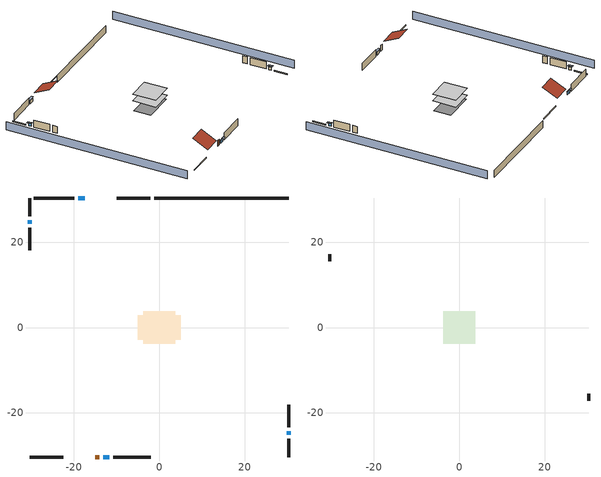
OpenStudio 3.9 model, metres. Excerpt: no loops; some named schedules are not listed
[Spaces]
conditioned space 1
 floor foundation (Slab1 construction): -5.06,-2.82 -5.06,2.82 5.06,2.82 5.06,-2.82 z-2.13
 floor adiabatic (AdiabaticFloorConstruction): -3.78,-3.78 -3.78,3.78 3.78,3.78 3.78,-3.78 z0.3
 wall outside (Wall1 construction): -19.85,30.31 -29.38,30.31 z0.3:2.74
 wall outside (Wall2 construction): 30.31,-23.32 30.31,-18.03 z0.3:2.74
 wall outside (Wall3 construction): -10.75,-30.31 -1.99,-30.31 z0.3:2.74
 wall outside (Wall4 construction): -30.31,23.32 -30.31,18.03 z0.3:2.74
 wall outside (RimJoist1 construction): -2.14,30.31 -9.94,30.31 z0.3:0.61
 wall outside (RimJoist2 construction): 30.31,-30.31 30.31,-25.98 z0.3:0.61
 wall outside (RimJoist3 construction): -30.31,-30.31 -22.5,-30.31 z0.3:0.61
 wall outside (RimJoist4 construction): -30.31,30.31 -30.31,25.98 z0.3:0.61
 wall outside (AdiabaticWallConstruction): -17.45,30.31 -18.92,30.31 / -13.16,-30.31 -11.68,-30.31 z0.3:1.31; 30.31,-25.05 30.31,-24.25 / -30.31,25.05 -30.31,24.25 z0.3:1.34
 wall outside (AdiabaticWallConstruction 1): -15,-30.31 -14.08,-30.31 z0.3:2.34
 wall foundation (FoundationWall1 construction): 30.31,30.31 -1.21,30.31 z-2.13:0.3
 window (WindowConstruction): -17.45,30.31 -18.92,30.31 z0.3:1.31
 window (WindowConstruction 1): 30.31,-25.05 30.31,-24.25 z0.3:1.34
 window (WindowConstruction 2): -13.16,-30.31 -11.68,-30.31 z0.3:1.31
 window (WindowConstruction 3): -30.31,25.05 -30.31,24.25 z0.3:1.34
 door (Door): -15,-30.31 -14.09,-30.31 z0.3:2.34
 ceiling adiabatic (AdiabaticFloorConstruction): 3.78,-3.78 3.78,3.78 -3.78,3.78 -3.78,-3.78 z0.3
attic - vented 1
 floor to conditioned space 1 (Floor1 construction Reversed): -3.78,-3.78 -3.78,3.78 3.78,3.78 3.78,-3.78 z2.74
 wall outside (Wall5 construction): 30.31,-17.1 30.31,-15.48 z0.3:2.74
 wall outside (Wall6 construction): -30.31,17.1 -30.31,15.48 z0.3:2.74
 roof outside (Roof1 construction): -16.52,30.31,2.74 -16.52,25.26,5.27 -10.87,25.26,5.27 -10.87,30.31,2.74
 roof outside (Roof2 construction): -15.93,-30.31,2.74 -15.93,-25.26,5.27 -21.57,-25.26,5.27 -21.57,-30.31,2.74
shading: -34.88,30.31 -34.88,-30.31 / 34.88,-30.31 34.88,30.31 z0:2.74; -19.23,30.31 -17.14,30.31 -17.14,30.92 -19.23,30.92 z1.62; 30.31,-23.95 30.31,-25.35 30.92,-25.35 30.92,-23.95 z1.65; -11.37,-30.31 -13.46,-30.31 -13.46,-30.92 -11.37,-30.92 z1.62; -30.31,23.95 -30.31,25.35 -30.92,25.35 -30.92,23.95 z1.65
[Site]
Portland Intl Arpt_OR: Latitude {deg}=45.59; Longitude {deg}=-122.6; Time Zone {hr}=-8; Elevation {m}=33; Terrain=Suburbs; Keep Site Location Information=Yes
[Site:GroundTemperature:Shallow]
10.2558, 8.96328, 8.85977, 9.47314, 11.9355, 14.3863, 16.5111, 17.8571, 17.9714, 16.8767, 14.8061, 12.4304
[Site:WaterMainsTemperature]
Calculation Method=Schedule; Temperature Schedule=mains temperature schedule
[Building]
Building 1
[Material] Roughness=Rough
Name | Thickness {m} | Conductivity {W/m-K} | Density {kg/m3} | Specific Heat {J/kg-K} | Thermal Absorptance | Solar Absorptance | Visible Absorptance
asphalt or fiberglass shingles | 0.00635 | 0.162714 | 1121.4 | 1465.45 | 0.9 | 0.85 | 0.85
roof rigid ins | 0.00281632 | 0.029427 | 32.04 | 1214.23 | 0.9 | 0.7 | 0.7
osb sheathing 0.5 in. | 0.0127 | 0.115458 | 512.64 | 1214.23 | 0.9 | 0.6 | 0.6
wood siding | 0.0254 | 0.102417 | 544.68 | 1172.36 | 0.9 | 0.85 | 0.85
osb sheathing 0.5 in. 1 | 0.0127 | 0.115458 | 512.64 | 1214.23 | 0.9 | 0.7 | 0.7
wall stud and cavity | 0.1397 | 0.550994 | 139.0536 | 1170.24 | 0.9 | 0.7 | 0.7
gypsum board | 0.0127 | 0.160291 | 801 | 837.4 | 0.9 | 0.6 | 0.6
wall stud and cavity 1 | 0.1397 | 0.727959 | 139.0536 | 1170.24 | 0.9 | 0.6 | 0.6
rim joist stud and cavity | 0.0508 | 0.178688 | 50.32683 | 1063.81 | 0.9 | 0.6 | 0.6
ceiling stud and cavity | 0.1397 | 0.118061 | 65.682 | 1177.47 | 0.9 | 0.7 | 0.7
concrete 8.0 in. | 0.2032 | 1.803125 | 2242.8 | 837.4 | 0.9 | 0.7 | 0.7
gypsum board 1 | 0.0127 | 0.160291 | 801 | 837.4 | 0.9 | 0.7 | 0.7
concrete 4.0 in. | 0.1016 | 1.803125 | 2242.8 | 837.4 | 0.9 | 0.7 | 0.7
floor covering | 0.0127 | 0.0450781 | 54.468 | 1339.84 | 0.9 | 0.9 | 0.9
wood siding 1; wood siding 2 | 0.0254 | 0.102417 | 544.68 | 1172.36
wall rigid ins; floor rigid ins | 0.512978 | 0.029427 | 32.04 | 1214.23 | 0.9 | 0.7 | 0.7
wall stud and cavity 2 | 0.0889 | 0.380278 | 52.3479 | 1209.89 | 0.9 | 0.7 | 0.7
door material | 0.04445 | 0.0612267 | 512.64 | 1214.23 | 0.9 | 0.7 | 0.7
floor stud and cavity | 0.1397 | 1.75129 | 37.0049 | 1207.88 | 0.9 | 0.7 | 0.7
osb sheathing 0.75 in. | 0.01905 | 0.115458 | 512.64 | 1214.23 | 0.9 | 0.7 | 0.7
floor covering 1 | 0.0127 | 0.0433444 | 54.468 | 1339.84 | 0.9 | 0.6 | 0.6
wall stud and cavity 3 | 0.0889 | 0.391764 | 83.0341 | 1211.67 | 0.9 | 0.7 | 0.7
furniture material conditioned space 1 | 0.1524 | 0.115458 | 640.8 | 1214.23 | 0.9 | 0.6 | 0.6
[Construction]
Roof1 construction; Roof2 construction: asphalt or fiberglass shingles, roof rigid ins, osb sheathing 0.5 in.
Wall1 construction; Wall2 construction; Wall3 construction; Wall4 construction: wood siding, osb sheathing 0.5 in. 1, wall stud and cavity, gypsum board
Wall5 construction; Wall6 construction: wood siding, osb sheathing 0.5 in. 1, wall stud and cavity 1
RimJoist1 construction; RimJoist2 construction; RimJoist3 construction; RimJoist4 construction: wood siding, rim joist stud and cavity
Floor1 construction Reversed: gypsum board, ceiling stud and cavity
FoundationWall1 construction: concrete 8.0 in., gypsum board 1
Slab1 construction: concrete 4.0 in., floor covering
WindowConstruction; WindowConstruction 1; WindowConstruction 2; WindowConstruction 3: WindowMaterial
AdiabaticWallConstruction: wood siding 1, wall rigid ins, wall stud and cavity 2, gypsum board
Door: door material
AdiabaticWallConstruction 1: wood siding 2, wall rigid ins, wall stud and cavity 2, gypsum board
AdiabaticFloorConstruction: floor stud and cavity, floor rigid ins, osb sheathing 0.75 in., floor covering 1
PartitionWallConstruction: gypsum board, wall stud and cavity 3, gypsum board
furniture construction conditioned space 1: furniture material conditioned space 1
[WindowMaterial:SimpleGlazingSystem]
WindowMaterial: U-Factor {W/m2-K}=2.78222; Solar Heat Gain Coefficient=0.56
[ThermalZone] Multiplier=1; Use Ideal Air Loads=No
Name | Volume {m3} | Thermostat
conditioned space | 278.185 | conditioned space temperature setpoint
attic - vented | 32.1115
[Sizing:Zone]
attic - vented: Zone Cooling Design Supply Air Temperature Input Method=SupplyAirTemperature; Zone Cooling Design Supply Air Temperature {C}=14; Zone Cooling Design Supply Air Temperature Difference {deltaC}=11.11; Zone Heating Design Supply Air Temperature Input Method=SupplyAirTemperature; Zone Heating Design Supply Air Temperature {C}=40; Zone Heating Design Supply Air Temperature Difference {deltaC}=11.11; Zone Cooling Design Supply Air Humidity Ratio {kg-H2O/kg-air}=0.0085; Zone Heating Design Supply Air Humidity Ratio {kg-H2O/kg-air}=0.008; Cooling Design Air Flow Method=DesignDay; Heating Design Air Flow Method=DesignDay; Account for Dedicated Outdoor Air System=No; Dedicated Outdoor Air System Control Strategy=NeutralSupplyAir; Dedicated Outdoor Air Low Setpoint Temperature for Design {C}=autosize; Dedicated Outdoor Air High Setpoint Temperature for Design {C}=autosize; Zone Load Sizing Method=Sensible Load Only No Latent Load; Zone Latent Cooling Design Supply Air Humidity Ratio Input Method=HumidityRatioDifference; Zone Cooling Design Supply Air Humidity Ratio Difference {kgWater/kgDryAir}=0.005; Zone Latent Heating Design Supply Air Humidity Ratio Input Method=HumidityRatioDifference; Zone Humidification Design Supply Air Humidity Ratio Difference {kgWater/kgDryAir}=0.005; Sizing Option=Coincident
[Space]
Name | Thermal Zone | Volume {m3}
conditioned space 1 | conditioned space | 278.185
attic - vented 1 | attic - vented | 32.1115
[ThermostatSetpoint:DualSetpoint]
conditioned space temperature setpoint: Heating Setpoint Temperature Schedule=heating setpoint; Cooling Setpoint Temperature Schedule=cooling setpoint; Temperature Difference Between Cutout And Setpoint {deltaC}=0
[Foundation:Kiva]
Foundation Kiva 1: Initial Indoor Air Temperature {C}=18.3333; Wall Height Above Grade {m}=0.3048; Wall Depth Below Slab {m}=0.2032
[Foundation:Kiva:Settings]
Soil Conductivity {W/m-K}=1.3848; Soil Density {kg/m3}=1842.3; Soil Specific Heat {J/kg-K}=418.7; Ground Solar Absorptivity=0.9; Ground Thermal Absorptivity=0.9; Ground Surface Roughness {m}=0.03; Far-Field Width {m}=40; Deep-Ground Boundary Condition=ZeroFlux; Deep-Ground Depth {m}=40; Minimum Cell Dimension {m}=0.2; Maximum Cell Growth Coefficient=3; Simulation Timestep=Timestep
[SurfaceProperty:ExposedFoundationPerimeter]
Slab1: Exposed Perimeter Calculation Method=TotalExposedPerimeter; Total Exposed Perimeter {m}=31.51632
[SurfaceProperty:IncidentSolarMultiplier] Incident Solar Multiplier=1; Incident Solar Multiplier Schedule=trans schedule winter=0.85 summer=0.7
Window1; Window2; Window3; Window4
[InternalMass:Definition] Design Level Calculation Method=SurfaceArea
Name | Construction | Surface Area {m2}
partition wall mass | PartitionWallConstruction | 114.085
furniture mass conditioned space 1 | furniture construction conditioned space 1 | 45.63397
[InternalMass] Space or SpaceType=conditioned space 1; Multiplier=1
Name | Internal Mass Definition
partition wall mass | partition wall mass
furniture mass conditioned space 1 | furniture mass conditioned space 1
[EnergyManagementSystem:Sensor]
Name | Output Variable or Output Meter Index Key | Output Variable or Output Meter
water_heater_T_set | water heater setpoint | Schedule Value
out_pb_s |  | Site Outdoor Air Barometric Pressure
out_wt_s |  | Site Outdoor Air Humidity Ratio
site_vw_s |  | Site Wind Speed
cool_season | cooling season schedule | Schedule Value
natural_vent_s | natural vent schedule | Schedule Value
htg_sp_s; htg_sp_s_1 | heating setpoint | Schedule Value
clg_sp_s; clg_sp_s_1 | cooling setpoint | Schedule Value
mech_vent_range_fan_0_sch_s | mech vent range fan 0 schedule | Schedule Value
mech_vent_bath_fan_0_sch_s | mech vent bath fan 0 schedule | Schedule Value
htg_load_cond |  | Heating:EnergyTransfer:Zone:CONDITIONED SPACE
clg_load_cond |  | Cooling:EnergyTransfer:Zone:CONDITIONED SPACE
s_conv | Floor1 | Surface Inside Face Convection Heat Gain Energy
s_ig | Floor1 | Surface Inside Face Internal Gains Radiation Heat Gain Energy
s_sol | Floor1 | Surface Inside Face Solar Radiation Heat Gain Energy
s_lgt | Floor1 | Surface Inside Face Lights Radiation Heat Gain Energy
s_surf | Floor1 | Surface Inside Face Net Surface Thermal Radiation Heat Gain Energy
s_conv_1 | FoundationWall1 | Surface Inside Face Convection Heat Gain Energy
s_ig_1 | FoundationWall1 | Surface Inside Face Internal Gains Radiation Heat Gain Energy
s_sol_1 | FoundationWall1 | Surface Inside Face Solar Radiation Heat Gain Energy
s_lgt_1 | FoundationWall1 | Surface Inside Face Lights Radiation Heat Gain Energy
s_surf_1 | FoundationWall1 | Surface Inside Face Net Surface Thermal Radiation Heat Gain Energy
s_conv_2 | inferred conditioned ceiling | Surface Inside Face Convection Heat Gain Energy
s_ig_2 | inferred conditioned ceiling | Surface Inside Face Internal Gains Radiation Heat Gain Energy
s_sol_2 | inferred conditioned ceiling | Surface Inside Face Solar Radiation Heat Gain Energy
s_lgt_2 | inferred conditioned ceiling | Surface Inside Face Lights Radiation Heat Gain Energy
s_surf_2 | inferred conditioned ceiling | Surface Inside Face Net Surface Thermal Radiation Heat Gain Energy
s_conv_3 | inferred conditioned floor | Surface Inside Face Convection Heat Gain Energy
s_ig_3 | inferred conditioned floor | Surface Inside Face Internal Gains Radiation Heat Gain Energy
s_sol_3 | inferred conditioned floor | Surface Inside Face Solar Radiation Heat Gain Energy
s_lgt_3 | inferred conditioned floor | Surface Inside Face Lights Radiation Heat Gain Energy
s_surf_3 | inferred conditioned floor | Surface Inside Face Net Surface Thermal Radiation Heat Gain Energy
s_conv_4 | RimJoist1 | Surface Inside Face Convection Heat Gain Energy
s_ig_4 | RimJoist1 | Surface Inside Face Internal Gains Radiation Heat Gain Energy
s_sol_4 | RimJoist1 | Surface Inside Face Solar Radiation Heat Gain Energy
s_lgt_4 | RimJoist1 | Surface Inside Face Lights Radiation Heat Gain Energy
s_surf_4 | RimJoist1 | Surface Inside Face Net Surface Thermal Radiation Heat Gain Energy
s_conv_5 | RimJoist2 | Surface Inside Face Convection Heat Gain Energy
s_ig_5 | RimJoist2 | Surface Inside Face Internal Gains Radiation Heat Gain Energy
s_sol_5 | RimJoist2 | Surface Inside Face Solar Radiation Heat Gain Energy
s_lgt_5 | RimJoist2 | Surface Inside Face Lights Radiation Heat Gain Energy
s_surf_5 | RimJoist2 | Surface Inside Face Net Surface Thermal Radiation Heat Gain Energy
s_conv_6 | RimJoist3 | Surface Inside Face Convection Heat Gain Energy
s_ig_6 | RimJoist3 | Surface Inside Face Internal Gains Radiation Heat Gain Energy
s_sol_6 | RimJoist3 | Surface Inside Face Solar Radiation Heat Gain Energy
s_lgt_6 | RimJoist3 | Surface Inside Face Lights Radiation Heat Gain Energy
s_surf_6 | RimJoist3 | Surface Inside Face Net Surface Thermal Radiation Heat Gain Energy
s_conv_7 | RimJoist4 | Surface Inside Face Convection Heat Gain Energy
s_ig_7 | RimJoist4 | Surface Inside Face Internal Gains Radiation Heat Gain Energy
s_sol_7 | RimJoist4 | Surface Inside Face Solar Radiation Heat Gain Energy
s_lgt_7 | RimJoist4 | Surface Inside Face Lights Radiation Heat Gain Energy
s_surf_7 | RimJoist4 | Surface Inside Face Net Surface Thermal Radiation Heat Gain Energy
s_conv_8 | Slab1 | Surface Inside Face Convection Heat Gain Energy
s_ig_8 | Slab1 | Surface Inside Face Internal Gains Radiation Heat Gain Energy
s_sol_8 | Slab1 | Surface Inside Face Solar Radiation Heat Gain Energy
s_lgt_8 | Slab1 | Surface Inside Face Lights Radiation Heat Gain Energy
s_surf_8 | Slab1 | Surface Inside Face Net Surface Thermal Radiation Heat Gain Energy
ss_sol | Door1 | Surface Inside Face Solar Radiation Heat Gain Energy
ss_lgt | Door1 | Surface Inside Face Lights Radiation Heat Gain Energy
ss_conv | Door1 | Surface Inside Face Convection Heat Gain Energy
ss_ig | Door1 | Surface Inside Face Internal Gains Radiation Heat Gain Energy
ss_surf | Door1 | Surface Inside Face Net Surface Thermal Radiation Heat Gain Energy
ss_conv_1 | Window1 | Surface Inside Face Convection Heat Gain Energy
ss_ig_1 | Window1 | Surface Inside Face Internal Gains Radiation Heat Gain Energy
ss_surf_1 | Window1 | Surface Inside Face Net Surface Thermal Radiation Heat Gain Energy
ss_trans_in | Window1 | Surface Window Transmitted Solar Radiation Rate
ss_back_out | Window1 | Surface Window Shortwave from Zone Back Out Window Heat Transfer Rate
ss_trans_out | Window1 | Surface Inside Face Initial Transmitted Diffuse Transmitted Out Window Solar Radiation Rate
ss_conv_2 | Window2 | Surface Inside Face Convection Heat Gain Energy
ss_ig_2 | Window2 | Surface Inside Face Internal Gains Radiation Heat Gain Energy
ss_surf_2 | Window2 | Surface Inside Face Net Surface Thermal Radiation Heat Gain Energy
ss_trans_in_1 | Window2 | Surface Window Transmitted Solar Radiation Rate
ss_back_out_1 | Window2 | Surface Window Shortwave from Zone Back Out Window Heat Transfer Rate
ss_trans_out_1 | Window2 | Surface Inside Face Initial Transmitted Diffuse Transmitted Out Window Solar Radiation Rate
ss_conv_3 | Window3 | Surface Inside Face Convection Heat Gain Energy
ss_ig_3 | Window3 | Surface Inside Face Internal Gains Radiation Heat Gain Energy
ss_surf_3 | Window3 | Surface Inside Face Net Surface Thermal Radiation Heat Gain Energy
ss_trans_in_2 | Window3 | Surface Window Transmitted Solar Radiation Rate
ss_back_out_2 | Window3 | Surface Window Shortwave from Zone Back Out Window Heat Transfer Rate
ss_trans_out_2 | Window3 | Surface Inside Face Initial Transmitted Diffuse Transmitted Out Window Solar Radiation Rate
ss_conv_4 | Window4 | Surface Inside Face Convection Heat Gain Energy
ss_ig_4 | Window4 | Surface Inside Face Internal Gains Radiation Heat Gain Energy
ss_surf_4 | Window4 | Surface Inside Face Net Surface Thermal Radiation Heat Gain Energy
ss_trans_in_3 | Window4 | Surface Window Transmitted Solar Radiation Rate
ss_back_out_3 | Window4 | Surface Window Shortwave from Zone Back Out Window Heat Transfer Rate
ss_trans_out_3 | Window4 | Surface Inside Face Initial Transmitted Diffuse Transmitted Out Window Solar Radiation Rate
s_conv_9 | Wall1 | Surface Inside Face Convection Heat Gain Energy
s_ig_9 | Wall1 | Surface Inside Face Internal Gains Radiation Heat Gain Energy
s_sol_9 | Wall1 | Surface Inside Face Solar Radiation Heat Gain Energy
s_lgt_9 | Wall1 | Surface Inside Face Lights Radiation Heat Gain Energy
s_surf_9 | Wall1 | Surface Inside Face Net Surface Thermal Radiation Heat Gain Energy
s_conv_10 | Wall2 | Surface Inside Face Convection Heat Gain Energy
s_ig_10 | Wall2 | Surface Inside Face Internal Gains Radiation Heat Gain Energy
s_sol_10 | Wall2 | Surface Inside Face Solar Radiation Heat Gain Energy
s_lgt_10 | Wall2 | Surface Inside Face Lights Radiation Heat Gain Energy
s_surf_10 | Wall2 | Surface Inside Face Net Surface Thermal Radiation Heat Gain Energy
s_conv_11 | Wall3 | Surface Inside Face Convection Heat Gain Energy
s_ig_11 | Wall3 | Surface Inside Face Internal Gains Radiation Heat Gain Energy
s_sol_11 | Wall3 | Surface Inside Face Solar Radiation Heat Gain Energy
s_lgt_11 | Wall3 | Surface Inside Face Lights Radiation Heat Gain Energy
s_surf_11 | Wall3 | Surface Inside Face Net Surface Thermal Radiation Heat Gain Energy
s_conv_12 | Wall4 | Surface Inside Face Convection Heat Gain Energy
s_ig_12 | Wall4 | Surface Inside Face Internal Gains Radiation Heat Gain Energy
s_sol_12 | Wall4 | Surface Inside Face Solar Radiation Heat Gain Energy
s_lgt_12 | Wall4 | Surface Inside Face Lights Radiation Heat Gain Energy
s_surf_12 | Wall4 | Surface Inside Face Net Surface Thermal Radiation Heat Gain Energy
im_conv | furniture mass conditioned space 1 | Surface Inside Face Convection Heat Gain Energy
im_ig | furniture mass conditioned space 1 | Surface Inside Face Internal Gains Radiation Heat Gain Energy
im_sol | furniture mass conditioned space 1 | Surface Inside Face Solar Radiation Heat Gain Energy
im_lgt | furniture mass conditioned space 1 | Surface Inside Face Lights Radiation Heat Gain Energy
im_surf | furniture mass conditioned space 1 | Surface Inside Face Net Surface Thermal Radiation Heat Gain Energy
im_conv_1 | partition wall mass | Surface Inside Face Convection Heat Gain Energy
im_ig_1 | partition wall mass | Surface Inside Face Internal Gains Radiation Heat Gain Energy
im_sol_1 | partition wall mass | Surface Inside Face Solar Radiation Heat Gain Energy
im_lgt_1 | partition wall mass | Surface Inside Face Lights Radiation Heat Gain Energy
im_surf_1 | partition wall mass | Surface Inside Face Net Surface Thermal Radiation Heat Gain Energy
airflow_gain | infil flow | Infiltration Sensible Heat Gain Energy
airflow_loss | infil flow | Infiltration Sensible Heat Loss Energy
airflow_gain_1 | natural vent flow | Infiltration Sensible Heat Gain Energy
airflow_loss_1 | natural vent flow | Infiltration Sensible Heat Loss Energy
airflow_gain_2 | whole house fan flow | Infiltration Sensible Heat Gain Energy
airflow_loss_2 | whole house fan flow | Infiltration Sensible Heat Loss Energy
mv_conv | mech vent bath fan 0 | Electric Equipment Convective Heating Energy
mv_rad | mech vent bath fan 0 | Electric Equipment Radiant Heating Energy
mv_conv_1 | mech vent house fan | Electric Equipment Convective Heating Energy
mv_rad_1 | mech vent house fan | Electric Equipment Radiant Heating Energy
mv_conv_2 | mech vent house fan cfis | Electric Equipment Convective Heating Energy
mv_rad_2 | mech vent house fan cfis | Electric Equipment Radiant Heating Energy
mv_conv_3 | mech vent range fan 0 | Electric Equipment Convective Heating Energy
mv_rad_3 | mech vent range fan 0 | Electric Equipment Radiant Heating Energy
mv_conv_4 | mech vent house fan latent load | Other Equipment Convective Heating Energy
mv_rad_4 | mech vent house fan latent load | Other Equipment Radiant Heating Energy
mv_conv_5 | mech vent house fan sensible load | Other Equipment Convective Heating Energy
mv_rad_5 | mech vent house fan sensible load | Other Equipment Radiant Heating Energy
ig_lgt_conv | interior lighting | Lights Convective Heating Energy
ig_lgt_rad | interior lighting | Lights Radiant Heating Energy
ig_lgt_vis | interior lighting | Lights Visible Radiation Heating Energy
ig_ee_conv | ceiling fan | Electric Equipment Convective Heating Energy
ig_ee_rad | ceiling fan | Electric Equipment Radiant Heating Energy
ig_ee_conv_1 | cooking range | Electric Equipment Convective Heating Energy
ig_ee_rad_1 | cooking range | Electric Equipment Radiant Heating Energy
ig_ee_conv_2 | fridge | Electric Equipment Convective Heating Energy
ig_ee_rad_2 | fridge | Electric Equipment Radiant Heating Energy
ig_ee_conv_3 | misc plug loads | Electric Equipment Convective Heating Energy
ig_ee_rad_3 | misc plug loads | Electric Equipment Radiant Heating Energy
ig_ee_conv_4 | misc tv | Electric Equipment Convective Heating Energy
ig_ee_rad_4 | misc tv | Electric Equipment Radiant Heating Energy
ig_ee_conv_5 | whole house fan | Electric Equipment Convective Heating Energy
ig_ee_rad_5 | whole house fan | Electric Equipment Radiant Heating Energy
ig_oe_conv | cooking range 1 | Other Equipment Convective Heating Energy
ig_oe_rad | cooking range 1 | Other Equipment Radiant Heating Energy
ig_oe_conv_1 | general water use latent | Other Equipment Convective Heating Energy
ig_oe_rad_1 | general water use latent | Other Equipment Radiant Heating Energy
ig_oe_conv_2 | general water use sensible | Other Equipment Convective Heating Energy
ig_oe_rad_2 | general water use sensible | Other Equipment Radiant Heating Energy
ig_oe_conv_3 | water heater energy adjustment1 | Other Equipment Convective Heating Energy
ig_oe_rad_3 | water heater energy adjustment1 | Other Equipment Radiant Heating Energy
ig_oe_conv_4 | water heater lat | Other Equipment Convective Heating Energy
ig_oe_rad_4 | water heater lat | Other Equipment Radiant Heating Energy
ig_oe_conv_5 | water heater sens | Other Equipment Convective Heating Energy
ig_oe_rad_5 | water heater sens | Other Equipment Radiant Heating Energy
ig_ppl_conv | occupants | People Convective Heating Energy
ig_ppl_rad | occupants | People Radiant Heating Energy
[ElectricEquipment:Definition] Design Level Calculation Method=EquipmentLevel
Name | Design Level {W} | Fraction Latent | Fraction Radiant | Fraction Lost
ceiling fan | 17.504 | 0 | 0.558 | 0
fridge | 49.4292 | 0 | 0.6 | 0
cooking range | 125.253 | 0.16 | 0.384 | 0.2
misc tv | 561.287 | 0 | 0.6 | 0
misc plug loads | 339.926 | 0.021 | 0.558 | 0.049
whole house fan; mech vent house fan | 0 | 0 | 0 | 1
mech vent house fan cfis | 0 | 0 | 0 | 0
mech vent range fan 0; mech vent bath fan 0 | 30 | 0 | 0 | 1
[ElectricEquipment] Space or SpaceType=conditioned space 1
Name | Electric Equipment Definition | Schedule
ceiling fan | ceiling fan | ceiling_fan
fridge | fridge | fridge schedule
cooking range | cooking range | cooking_range
misc tv | misc tv | plug_loads_tv
misc plug loads | misc plug loads | plug_loads_other
whole house fan | whole house fan | Always On Discrete
mech vent house fan | mech vent house fan | mech vent house fan schedule
mech vent house fan cfis | mech vent house fan cfis | mech vent house fan cfis schedule
mech vent range fan 0 | mech vent range fan 0 | mech vent range fan 0 schedule
mech vent bath fan 0 | mech vent bath fan 0 | mech vent bath fan 0 schedule
[OtherEquipment:Definition] Design Level Calculation Method=EquipmentLevel
Name | Design Level {W} | Fraction Latent | Fraction Radiant | Fraction Lost
water heater sens; mech vent house fan sensible load | 0 | 0 | 0 | 0
water heater lat; mech vent house fan latent load | 0 | 1 | 0 | 0
water heater energy adjustment1 | 0.01 | 0 | 0 | 1
cooking range 2 | 3670.8 | 0.16 | 0.384 | 0.2
general water use sensible | -61.6891 | 0 | 0.6 | 0
general water use latent | 62.594 | 1 | 0 | 0
[OtherEquipment] Space or SpaceType=conditioned space 1
Name | Other Equipment Definition | Schedule | Fuel Type
water heater sens | water heater sens | Always On Discrete
water heater lat | water heater lat | Always On Discrete
water heater energy adjustment1 | water heater energy adjustment1 | Always On Discrete | Electricity
cooking range 1 | cooking range 2 | cooking_range | NaturalGas
general water use sensible | general water use sensible | general water use schedule
general water use latent | general water use latent | general water use schedule
mech vent house fan sensible load | mech vent house fan sensible load | Always On Discrete
mech vent house fan latent load | mech vent house fan latent load | Always On Discrete
[Lights:Definition]
interior lighting: Design Level Calculation Method=LightingLevel; Lighting Level {W}=916.547; Fraction Radiant=0.6; Fraction Visible=0.2; Return Air Fraction=0
[Lights]
interior lighting: Lights Definition=interior lighting; Space or SpaceType=conditioned space 1; Schedule=lighting_interior; Fraction Replaceable=1
[Exterior:Lights:Definition]
exterior lighting: Design Level {W}=37.1441
[Exterior:Lights]
exterior lighting: Exterior Lights Definition=exterior lighting; Schedule=exterior lighting schedule
[People:Definition]
occupants: Number of People Calculation Method=People; Number of People {people}=3; Fraction Radiant=0.314171; Sensible Heat Fraction=0.56303; Carbon Dioxide Generation Rate {m3/s-W}=0; Enable ASHRAE 55 Comfort Warnings=No; Mean Radiant Temperature Calculation Type=EnclosureAveraged
[People]
occupants: People Definition=occupants; Space or SpaceType=conditioned space 1; Number of People Schedule=occupants; Activity Level Schedule=occupants activity schedule; Multiplier=1
[SpaceInfiltration:DesignFlowRate] Space or SpaceType=conditioned space 1; Schedule=Always On Discrete; Design Flow Rate Calculation Method=Flow/Space; Design Flow Rate {m3/s}=0
natural vent flow; whole house fan flow; infil flow
[ZoneMixing]
whole house fan mix: Zone or Space=attic - vented; Schedule=Always On Continuous; Design Flow Rate Calculation Method=Flow/Zone; Design Flow Rate {m3/s}=0; Source Zone or Space=conditioned space
[SpaceInfiltration:EffectiveLeakageArea]
infil attic - vented 1: Space or SpaceType=attic - vented 1; Schedule=Always On Discrete; Effective Air Leakage Area {cm2}=1901.23; Stack Coefficient=0.000117438; Wind Coefficient=3.29481e-05
